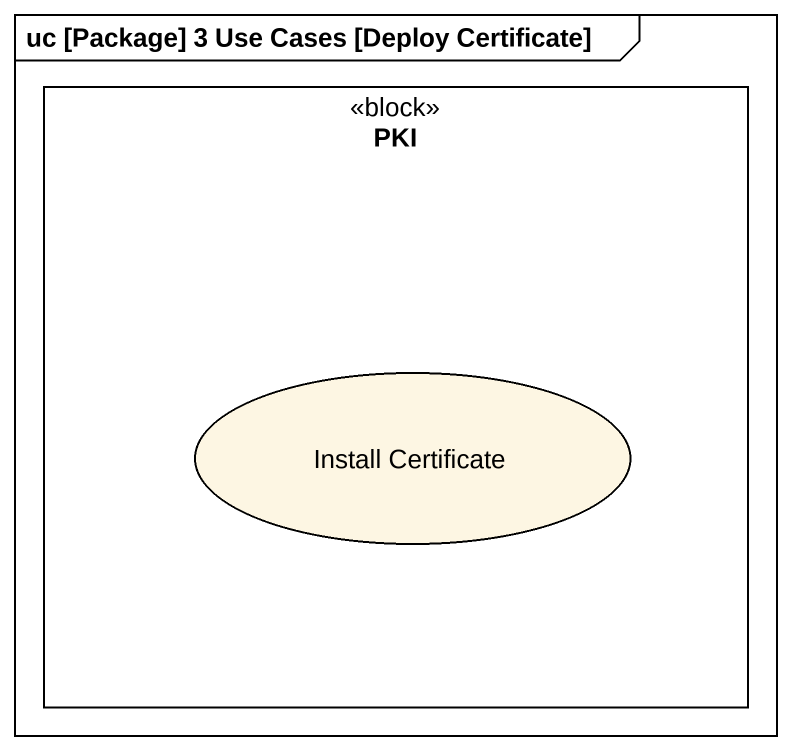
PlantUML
@startuml
mainframe uc [Package] 3 Use Cases [Deploy Certificate]
rectangle PKI <<block>> {
  usecase "Install Certificate" as Install_Certificate
}
@enduml
